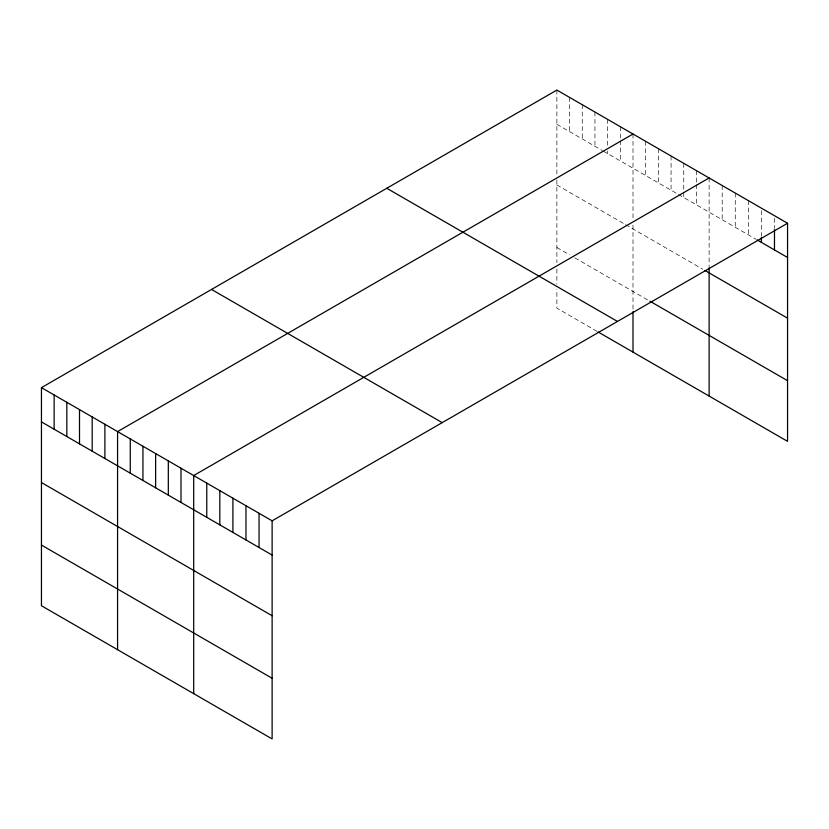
<?xml version="1.0" encoding="UTF-8"?>
<svg xmlns="http://www.w3.org/2000/svg" width="829" height="829" viewBox="0 0 829 829"><rect width="100%" height="100%" fill="white"/><g stroke="black" fill="none" stroke-linecap="round" stroke-linejoin="round"><path stroke-width="0.62" stroke-dasharray="4.14 3.11" d="M556.881 124.309L602.341 150.557M603.398 151.158L677.407 193.893M678.464 194.504L755.965 239.239M556.881 184.981L624.548 224.048M625.605 224.659L702.774 269.218M556.881 247.498L569.564 254.824M574.849 257.871L648.858 300.595M597.056 331.372L556.881 308.17L556.881 289.207M774.483 218.234L774.483 228.379M761.405 210.69L761.405 236.047M748.338 200.608L748.338 234.845M735.261 193.064L735.261 227.291M722.194 185.509L722.194 219.747M709.127 177.966L709.127 266.555M696.433 170.639L696.433 183.323M696.433 184.587L696.433 204.877M683.749 163.313L683.749 191.209M683.749 192.483L683.749 197.551M671.065 155.997L671.065 190.224M658.371 148.671L658.371 182.898M645.687 141.344L645.687 175.582M633.004 134.018L633.004 220.079M633.004 225.136L633.004 310.409M620.31 126.692L620.31 139.376M620.31 140.64L620.31 160.93M607.626 119.366L607.626 145.997M607.626 151.065L607.626 153.603M594.942 112.05L594.942 146.277M582.259 104.723L582.259 138.951M569.564 97.397L569.564 131.635M556.881 90.071L556.881 174.867M556.881 179.924L556.881 262.669M556.881 268.99L556.881 284.15"/><path stroke-width="1.24" d="M787.55 223.25L272.119 520.83L272.119 738.929L41.45 605.75L41.45 387.651L556.881 90.071L787.55 223.25L787.55 441.349L598.113 331.973M633.004 134.018L117.573 431.598L117.573 649.698M709.127 177.966L193.696 475.545L193.696 693.645M757.053 239.871L787.55 257.477M704.888 270.441L787.55 318.16M649.915 301.207L787.55 380.677M386.791 188.276L617.46 321.445M211.54 289.445L442.209 422.624M41.45 387.651L272.119 520.83M41.45 421.888L272.119 555.057M41.45 482.561L272.119 615.74M41.45 545.078L272.119 678.257M774.483 229.643L774.483 249.933M761.405 237.312L761.405 242.389M709.127 267.819L709.127 396.065M633.004 311.673L633.004 352.118M259.052 513.286L259.052 547.513M245.975 505.731L245.975 539.969M232.908 498.188L232.908 532.425M219.83 490.644L219.83 524.871M206.763 483.1L206.763 517.327M181.002 468.219L181.002 502.457M168.318 460.903L168.318 495.131M155.634 453.577L155.634 487.804M142.94 446.251L142.94 480.488M130.257 438.924L130.257 473.162M104.889 424.272L104.889 458.51M92.195 416.946L92.195 451.183M79.511 409.63L79.511 443.857M66.828 402.303L66.828 436.531M54.134 394.977L54.134 429.215"/></g></svg>
